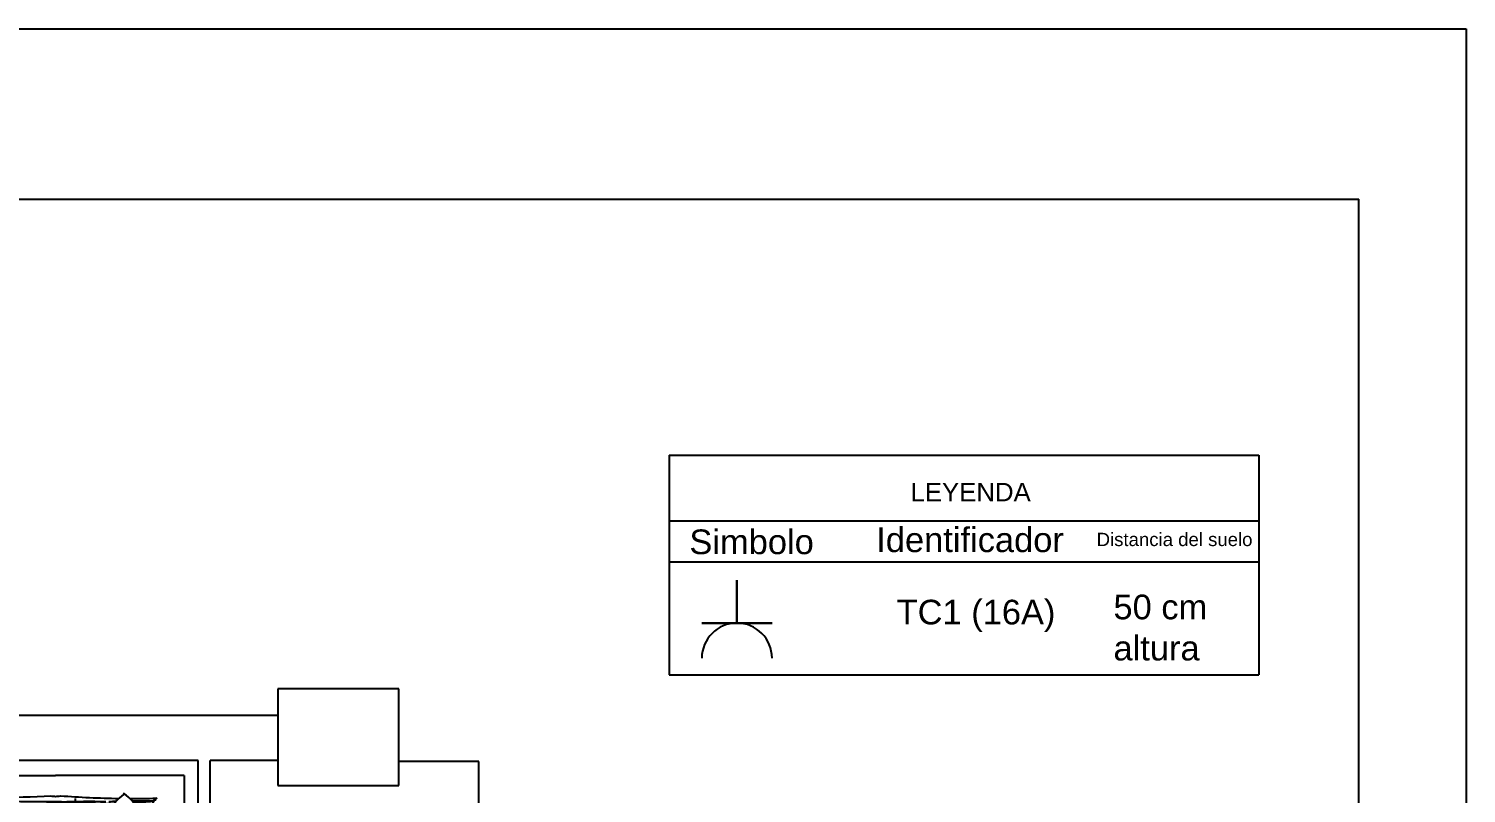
# Model space of a CAD drawing. Header units: millimetres. Extents: x 2377 to 4712, y -254 to 3188.
# Drawn here: x 4074.2 to 4200.6, y 1527 to 1594.2 of the extents above; entities that cross this region are included whole.
import ezdxf

# ---------------------------------------------------------------- set-up
doc = ezdxf.new("R2010")
doc.units = ezdxf.units.MM
doc.set_wipeout_variables(frame=1)
doc.linetypes.add('ACAD_ISO03W100', pattern=[30, 12, -18])
doc.layers.add('Mobiliario', color=254, linetype='Continuous')
doc.styles.get("Standard").update_dxf_attribs({"font": 'arial.ttf'})

# ---------------------------------------------------------------- blocks, each defined once
blk = doc.blocks.new('sl06-3')
blk.add_wipeout([(-1.097, 0), (-1.097, -0.785), (-1.004, -0.785), (-1.004, -0.826), (-0.998, -0.841), (-0.984, -0.846), (0.984, -0.846), (0.998, -0.841), (1.004, -0.826), (1.004, -0.785), (1.097, -0.785), (1.097, 0)])
for p, q in [((-1.097, 0), (0.187, 0)), ((-1.097, 0), (-1.097, -0.785)), ((1.097, 0), (0.187, 0)), ((1.097, 0), (1.097, -0.785)), ((-0.325, -0.163), (-0.325, -0.835)), ((0.325, -0.163), (0.325, -0.835)), ((-1.097, -0.785), (-0.911, -0.785)), ((-1.004, -0.785), (-1.004, -0.826)), ((1.097, -0.785), (0.911, -0.785)), ((1.004, -0.785), (1.004, -0.826)), ((-0.984, -0.846), (0.984, -0.846))]:
    blk.add_line(p, q)
for centre, radius, start, end in [((-0.911, -0.194), 0.0345, 350.3176, 84.0619), ((-0.69, -0.375), 0.216, 124.6365, 177.075), ((-0.734, 3.522), 3.685, 267.4551, 270.2867), ((-0.878, -0.16), 0.0199, 180, 270.2728), ((-3.416, -0.176), 2.538, 357.8878, 359.4607), ((-0.835, -7.469), 7.289, 89.1804, 90.3362), ((-0.582, 2.269), 2.466, 263.1189, 266.3413), ((-0.909, -0.461), 0.281, 57.5154, 70.1262), ((-0.561, -0.315), 0.216, 118.6365, 171.075), ((-0.832, -0.361), 0.281, 14.6616, 56.5316), ((-0.91, 27.813), 27.977, 270.565, 272.1795), ((-0.835, -7.469), 7.289, 87.8611, 88.2702), ((-0.582, 2.269), 2.466, 269.4986, 276.0002), ((-0.253, -43.628), 43.444, 89.3664, 90.3826), ((4.318, -0.535), 4.643, 175.6133, 183.6304), ((0.003, 3.161), 3.361, 264.4086, 275.4919), ((0.331, 1.193), 1.348, 262.4802, 263.9065), ((0.044, 1.193), 1.348, 276.0935, 277.5198), ((0.779, 7.538), 7.701, 265.8451, 268.9224), ((0.423, -7.178), 6.994, 89.0148, 91.5985), ((4.967, -0.535), 4.643, 175.6133, 183.6304), ((0.587, 2.191), 2.389, 264.0009, 270.3979), ((0.832, -0.361), 0.281, 123.4684, 165.3384), ((0.835, -7.469), 7.289, 91.7298, 92.1389), ((0.561, -0.315), 0.216, 8.925, 61.3635), ((0.734, 3.522), 3.685, 269.7133, 272.5449), ((0.835, -7.469), 7.289, 89.6638, 90.8196), ((0.587, 2.191), 2.389, 273.6594, 276.9846), ((0.909, -0.461), 0.281, 109.8738, 122.4846), ((0.69, -0.375), 0.216, 2.925, 55.3635), ((0.911, -0.194), 0.0345, 95.9381, 189.6824), ((3.416, -0.176), 2.538, 180.5393, 182.1122), ((0.878, -0.16), 0.0199, 269.7272, 0), ((-0.713, -0.421), 0.169, 102.9198, 157.8067), ((-0.775, -0.218), 0.226, 277.5785, 341.9977), ((-0.925, -0.236), 0.281, 313.1105, 354.9805), ((-0.952, -0.282), 0.281, 322.0792, 3.9492), ((0.775, -0.218), 0.226, 198.0023, 262.4215), ((0.925, -0.236), 0.281, 185.0195, 226.8895), ((0.952, -0.282), 0.281, 176.0508, 217.9208), ((0.713, -0.421), 0.169, 22.1933, 77.0802), ((-0.83, -0.496), 0.169, 108.9198, 163.8067), ((-0.691, -0.225), 0.222, 216.585, 270.1295), ((0.691, -0.225), 0.222, 269.8705, 323.415), ((0.83, -0.496), 0.169, 16.1933, 71.0802), ((-1.081, -0.596), 0.179, 285.638, 32.2993), ((-0.828, -0.299), 0.222, 222.585, 276.1295), ((-1.063, -0.35), 0.281, 329.6739, 345.032), ((-0.886, -0.309), 0.226, 291.1732, 322.6277), ((0.886, -0.309), 0.226, 217.3723, 248.8268), ((1.063, -0.35), 0.281, 194.968, 210.3261), ((0.828, -0.299), 0.222, 263.8705, 317.415), ((1.081, -0.596), 0.179, 147.7007, 254.362), ((6.398, -0.722), 7.289, 178.3493, 180.3362), ((-6.398, -0.722), 7.289, 359.6638, 1.6507), ((-0.927, 1.876), 2.649, 266.4089, 270.8584), ((-0.911, -0.765), 0.0199, 270, 0.2728), ((0.927, 1.876), 2.649, 269.1416, 273.5911), ((0.911, -0.765), 0.0199, 179.7272, 270), ((-0.984, -0.826), 0.0199, 180, 270), ((0.984, -0.826), 0.0199, 270, 0)]:
    blk.add_arc(centre, radius, start, end)
for p in [(-0.325, -0.835), (0.325, -0.835)]:
    blk.add_point(p)

msp = doc.modelspace()

# ---------------------------------------------------------------- linework, layer by layer
at = {"transparency": 33554687}
for p, q in [((3780.64, 1594.22), (4200.64, 1594.22)), ((4200.64, 1594.22), (4200.64, 1297.22)), ((4200.64, 1594.22), (4200.64, 1579.22)), ((3795.69, 1579.22), (4191.18, 1579.22)), ((4191.18, 1317.22), (4191.18, 1579.22)), ((4130.51, 1556.71), (4130.51, 1537.41)), ((4182.4, 1556.71), (4182.4, 1537.41)), ((4136.47, 1545.71), (4136.47, 1541.95)), ((4139.56, 1541.95), (4133.39, 1541.95)), ((4136.47, 1541.95), (4139.56, 1541.95)), ((4130.51, 1537.41), (4182.4, 1537.41)), ((4106.72, 1536.16), (4096.08, 1536.16)), ((4096.08, 1536.16), (4096.08, 1527.65)), ((4106.72, 1529.77), (4106.72, 1536.16)), ((4096.08, 1533.83), (4054.78, 1533.83)), ((4089.07, 1529.85), (4058.81, 1529.85)), ((4089.07, 1523.33), (4089.07, 1529.85)), ((4090.13, 1524), (4090.13, 1529.85)), ((4096.08, 1529.85), (4090.13, 1529.85)), ((4113.77, 1529.77), (4106.72, 1529.77)), ((4106.72, 1527.65), (4106.72, 1529.77)), ((4113.77, 1505.87), (4113.77, 1529.77)), ((4096.08, 1527.65), (4106.72, 1527.65))]:
    msp.add_line(p, q, dxfattribs=at)
at = {"ltscale": 0.4, "transparency": 33554687}
for p, q in [((4130.51, 1556.71), (4182.4, 1556.71)), ((4130.51, 1550.95), (4182.4, 1550.95)), ((4130.51, 1547.34), (4182.4, 1547.34))]:
    msp.add_line(p, q, dxfattribs=at)
at = {"color": 7, "true_color": 0xffffff, "transparency": 33554687}
for p, q in [((4136.47, 1541.95), (4136.47, 1545.71)), ((4133.39, 1541.95), (4139.56, 1541.95))]:
    msp.add_line(p, q, dxfattribs=at)
msp.add_arc((4136.47, 1538.86), 3.09, 359.9999, 179.9999, dxfattribs=at)
at = {"transparency": 33554687}
msp.add_arc((4136.47, 1538.86), 3.09, 359.9999, 179.9999, dxfattribs=at)

# ---------------------------------------------------------------- block references
at = {"layer": 'Mobiliario', "transparency": 33554687, "xscale": 12.41613580110048, "yscale": 12.41613580110048, "zscale": 12.41613580110048}
msp.add_blockref('sl06-3', (4074.21, 1528.53), dxfattribs=at)

# ---------------------------------------------------------------- texts
at = {"transparency": 33554687, "insert": (4151.74, 1554.28), "char_height": 1.623, "attachment_point": 1}
msp.add_mtext_dynamic_manual_height_columns('LEYENDA', width=31.33, gutter_width=8.11, heights=[0], dxfattribs=at)
at = {"color": 165, "linetype": 'ACAD_ISO03W100', "true_color": 0x5e67af, "transparency": 33554687, "attachment_point": 1}
for s, width, insert, char_height in [('{\\C256;Simbolo}', 12.7968, (4132.29, 1550.18), 2.1694), ('{\\C256;Identificador}', 12.7968, (4148.73, 1550.36), 2.1694), ('{\\C256;Distancia del suelo}', 15.3121, (4168.12, 1549.89), 1.1694), ('{\\C256;50 cm\\Paltura}', 12.7968, (4169.6, 1544.45), 2.1694), ('{\\C256;TC1 (16A)}', 14.5032, (4150.52, 1544), 2.1694)]:
    msp.add_mtext_dynamic_manual_height_columns(s, width=width, gutter_width=10.85, heights=[0], dxfattribs=dict(at, insert=insert, char_height=char_height))

doc.saveas('drawing.dxf')
